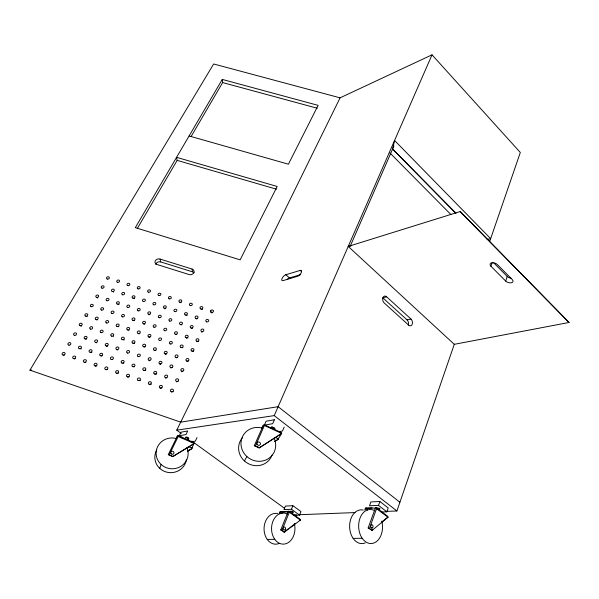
<?xml version="1.0" encoding="UTF-8"?>
<svg xmlns="http://www.w3.org/2000/svg" width="599" height="599" viewBox="0 0 599 599"><rect width="100%" height="100%" fill="white"/><g stroke="black" fill="none" stroke-linecap="round" stroke-linejoin="round"><path stroke-width="0.9" d="M185.975 437L185.885 437.906A1.572 0.554 25.1 0 1 185.975 437.824M187.876 439.112A1.572 0.554 25.1 0 0 188.498 438.947L188.61 438.88A1.572 0.554 25.1 0 1 187.734 439.344M365.323 508.753L365.383 508.746A0.988 0.584 -55.2 0 1 366.341 508.042L372.091 507.795M300.391 520.112L299.964 519.108L289.107 511.321A0.921 0.696 89.1 0 0 288.171 511.688L280.766 529.943L284.435 532.129L300.391 520.112L288.815 511.823L279.988 512.317M168.282 454.641L169.262 454.738L178.607 435.668L193.754 442.601L194.061 443.253L193.529 444.106L172.647 456.64L168.282 454.641L177.416 435.997L176.787 437.682M388.04 517.266L375.431 507.885L368.16 527.989L372.061 530.392L388.04 517.266L387.71 516.331L376.239 507.623A1.011 0.704 86.7 0 0 375.296 508.019L365.39 508.431L365.27 508.873M271.781 426.877L271.632 427.401M281.695 433.444L264.406 425.515A1.048 0.404 23.9 0 0 263.253 425.432L254.29 445.738L259.105 447.947L281.747 433.272L281.335 432.56L264.601 424.968A1.048 0.981 30.9 0 0 263.253 425.432L261.666 428.315M505.706 281.066L490.933 266.256A4.23 2.403 18 0 1 491.682 262.924A4.23 2.403 18 0 1 497.425 264.608L512.22 279.523A4.2 2.351 17.4 0 1 511.396 282.743A4.2 2.351 17.4 0 1 505.706 281.066L507.218 276.424L493.778 262.894M178.592 435.72L178.592 435.683A0.951 0.906 9.2 0 0 177.334 436.147L194.001 443.41M490.933 266.256L492.243 262.377M159.761 468.388L161.086 464.457M385.756 511.404L396.912 510.977L454.341 344.155M489.608 241.689L520.321 152.483L432.021 54.831L340.075 97.839L176.757 430.172L181.287 433.451M386.857 511.823L388.212 507.952L379.878 501.498L370.893 501.932L369.508 505.781L378.501 505.376L386.857 511.823L381.443 512.033M372.061 530.392L369.493 528.46L376.606 508.476A0.996 0.599 -55 0 0 376.239 507.623M378.501 505.376L379.878 501.498M172.647 456.64L193.859 443.627M364.798 510.071L365.39 508.431A1.003 0.704 86.9 0 1 366.341 508.042M264.616 425.013L255.451 445.836A1.063 0.389 23.9 0 0 254.29 445.738M299.537 515.133L300.953 511.583L292.904 505.706L285.401 506.073L283.956 509.592L291.466 509.255L299.537 515.133L293.675 515.35M187.637 451.272L191.605 448.876L193.874 443.724M284.435 532.129L281.957 530.37L289.354 512.108A0.921 0.494 -55.9 0 0 289.107 511.321L280.849 511.673A0.913 0.689 89.3 0 0 279.913 512.033L279.209 513.747M291.466 509.255L292.904 505.706M290.178 512.849L290.934 510.984M284.166 427.087L282.473 431.033L279.134 431.579M350.37 245.875L393.992 145.857M176.757 430.172L274.237 415.609L432.021 54.831M197.034 437.555L195.311 441.156L191.059 441.875M188.498 438.947L188.767 438.281A1.572 0.554 25.1 0 0 188.715 438.139M179.213 435.773L180.958 432.193L187.719 430.958L185.975 434.567L179.213 435.773L182.785 438.281M299.822 520.127L299.552 520.494L300.121 520.479M244.437 460.96L246.885 456.535M137.5 228.159L177.147 160.375L176.57 157.335L277.18 186.469L240.139 259.839L135.322 227.665L222.266 79.42L318.121 105.364L288.418 164.201L189.104 135.966M191.044 136.617L222.648 82.565L222.266 79.42M399.915 502.261L278.138 406.691L180.703 422.145L29.95 370.167L213.648 63.973L340.075 97.839M274.746 441.553L277.854 439.606L281.485 433.796L259.105 447.947M277.854 439.606L278.206 438.109M191.605 448.876L191.95 447.513M371.38 530.407L372.803 529.246M382.087 521.736L387.089 517.686L387.77 517.663M283.866 532.144L288.344 528.812M289.841 527.704L295.067 523.826M274.948 441.216L278.063 439.269M187.749 450.972L191.725 448.576M348.229 246.421L460.182 211.544L569.05 322.472L454.282 344.32L348.229 246.421L351.658 245.657M300.181 270.419A3.796 1.632 -48.7 0 1 301.252 272.65A3.796 1.632 -48.7 0 1 297.448 276.341L283.072 280.594A3.736 1.587 -49 0 1 282.099 278.378A3.736 1.587 -49 0 1 285.82 274.746L300.181 270.419L301.417 271.497M287.423 279.284A3.729 1.595 -49 0 1 289.489 277.936L300.488 274.664M386.647 296.812A3.864 2.681 75.9 0 0 382.941 297.621A3.864 2.681 75.9 0 0 384.199 302.944L408.645 325.137A3.811 2.591 77.1 0 0 412.194 324.261A3.811 2.591 77.1 0 0 410.959 319.02L386.647 296.812L382.761 297.785L407.043 319.888A3.796 2.591 77.1 0 1 408.286 325.107M487.077 239.443L490.663 238.642L394.569 140.465L392.57 149.099L455.854 213.304M407.043 319.888L410.959 319.02M294.596 514.9L296.46 514.826M299.253 514.721L355.057 512.579M29.95 370.167L31.695 370.115M267.244 539.414L274.769 539.325M353.133 538.374L362.185 538.269M368.16 527.989L369.493 528.46M280.766 529.943L281.957 530.37M222.648 82.565L317.275 108.232M177.147 160.375L276.491 189.202M160.038 259.06L192.039 269.048A3.572 2.913 -11 0 1 193.799 272.815A3.572 2.913 -11 0 1 189.097 274.559L157.005 264.503A3.557 2.86 -12.7 0 1 155.336 260.79A3.557 2.86 -12.7 0 1 160.038 259.06L160.719 261.92L192.601 271.879A3.557 2.905 -11.1 0 1 194.009 272.755M169.262 454.738L172.752 456.341M275.143 437.352L278.415 438.85M255.451 445.836L259.3 447.603M188.797 446.697L192.069 448.194M279.913 512.033L282.084 513.605M191.845 441.104L284.615 508.371M365.39 508.431L367.516 510.056M274.237 415.609L396.912 510.977M285.82 274.746L289.489 277.936M389.964 152.985L450.89 214.539M392.622 148.986L455.899 213.192M460.182 211.544L569.05 322.472M192.039 269.048L192.601 271.879M210.721 310.769L211.05 312.596M510.932 278.146A4.186 2.359 17.4 0 1 507.218 276.424M274.02 428.809A1.73 0.674 23.7 0 0 274.791 428.614L274.941 428.54A1.73 0.674 23.7 0 1 274.117 429.139M271.654 427.177A1.73 0.674 23.7 0 1 272.148 426.967L274.335 427.971A1.73 0.674 23.7 0 0 274.035 427.791M274.147 438.146A17.633 16.682 32.5 0 1 261.793 461.133A17.633 16.682 32.5 0 1 240.978 443.095A17.633 16.682 32.5 0 1 262.624 428.165M272.021 455.105A17.431 16.54 32.7 0 1 247.514 463.214A17.431 16.54 32.7 0 1 242.348 437.794M272.013 427.379A1.73 0.674 23.7 0 1 272.732 427.334M185.645 437.637A1.572 0.554 25.1 0 1 186.034 437.457L188.011 438.363A1.572 0.554 25.1 0 0 187.143 437.944M186.978 447.693A16.031 15.409 6 0 1 175.065 468.545A16.031 15.409 6 0 1 156.099 452.979A16.031 15.409 6 0 1 175.589 438.341M186.371 459.83A15.873 15.282 5.1 0 1 165.631 471.832A15.873 15.282 5.1 0 1 156.728 450.021M186.791 436.978A1.572 0.554 25.1 0 1 187.075 437.053M188.221 437.629A1.572 0.554 25.1 0 1 188.415 437.787M376.681 508.311A1.632 0.584 21.3 0 1 378.478 508.162A1.632 0.584 21.3 0 1 379.437 509.45M379.654 508.162A1.632 0.584 21.3 0 1 379.923 508.596M372.144 527.442A1.707 1.191 87.7 0 1 371.62 528.026M381.795 521.078A17.042 11.935 87.7 0 1 371.979 543.48A17.042 11.935 87.7 0 1 358.726 523.968A17.042 11.935 87.7 0 1 374.779 510.745M365.15 542.949A16.884 11.92 87.9 0 1 349.659 527.644A16.884 11.92 87.9 0 1 363.293 510.093M280.497 511.816A0.913 0.487 -56 0 1 280.849 511.673M290.897 512.362A1.483 0.494 22.9 0 1 290.717 511.516A1.483 0.494 22.9 0 1 292.769 512.287A1.483 0.494 22.9 0 1 292.514 512.969M291.968 511.194A1.483 0.494 22.9 0 1 292.731 511.568M293.016 511.778A1.483 0.494 22.9 0 1 293.263 512.048M294.349 523.601A15.552 11.703 -89.8 0 1 284.263 544.072A15.552 11.703 -89.8 0 1 271.676 526.281A15.552 11.703 -89.8 0 1 287.677 514.174M278.909 543.578A15.424 11.673 -89.5 0 1 264.062 529.613A15.424 11.673 -89.5 0 1 277.756 513.56M155.762 264.376A3.542 2.853 -12.8 0 1 160.719 261.92M86.87 316.549A1.49 1.205 -19.3 0 1 87.244 316.452M97.427 298.062A1.468 1.183 -17.8 0 1 97.764 297.898M80.977 326.215A1.498 1.22 -20.1 0 1 81.704 325.946M85.814 339.326A1.512 1.235 -20.7 0 1 86.548 339.049M96.327 342.83A1.512 1.243 -20.3 0 1 96.671 342.65M165.556 354.264A1.505 1.28 -16.6 0 1 166.664 353.964M181.1 324.928A1.475 1.235 -13.9 0 1 181.856 324.815M91.093 352.467A1.527 1.258 -21.2 0 1 91.864 352.354M144.599 370.474A1.527 1.295 -19.2 0 1 145.752 370.429M133.802 366.835A1.527 1.288 -19.7 0 1 134.58 366.723M101.695 356.038A1.527 1.265 -20.9 0 1 102.085 355.933M144.127 347.158A1.505 1.265 -17.7 0 1 145.235 346.866M160.068 364.477A1.52 1.295 -17.6 0 1 160.704 364.042M63.921 355.409A1.535 1.258 -22.7 0 1 64.273 355.229M96.881 320.128A1.49 1.213 -19 0 1 97.225 319.956M74.478 358.988A1.535 1.265 -22.4 0 1 75.219 358.704M133.877 298.639A1.46 1.191 -15.8 0 1 134.618 298.534M118.325 304.569A1.468 1.191 -17 0 1 119.074 304.457M85.088 362.59A1.535 1.273 -22.1 0 1 85.829 362.298M106.45 369.83A1.542 1.288 -21.5 0 1 107.588 369.531M80.536 348.918A1.527 1.25 -21.5 0 1 81.307 348.798M118.452 326.725A1.49 1.228 -18.2 0 1 118.834 326.71M113.323 292.027A1.453 1.176 -16.7 0 1 113.698 291.93M113.061 336.339A1.505 1.243 -19.1 0 1 113.451 336.324M123.05 363.219A1.527 1.28 -20.1 0 1 123.828 363.106M95.75 366.199A1.535 1.28 -21.8 0 1 96.881 365.899M117.179 350.145A1.512 1.258 -19.6 0 1 117.823 349.719M149.076 337.649A1.49 1.25 -16.8 0 1 150.079 337.132M149.166 314.849A1.468 1.213 -15.6 0 1 149.877 314.58M144 324.329A1.483 1.228 -16.4 0 1 144.718 324.059M165.706 378.231A1.527 1.318 -18.1 0 1 166.732 377.684M197.161 341.7A1.49 1.265 -13.4 0 1 198.628 341.482M170.91 368.1A1.52 1.303 -17 0 1 172.325 367.546M201.818 309.339A1.453 1.22 -11.7 0 1 202.559 309.398M155.448 374.12A1.527 1.31 -18.7 0 1 156.601 374.083M160.435 388.496A1.542 1.333 -19.2 0 1 161.865 387.927M176.338 357.843A1.505 1.288 -16 0 1 177.454 357.543M201.781 332.258A1.475 1.25 -12.6 0 1 202.769 331.741M149.48 384.783A1.542 1.318 -19.8 0 1 151.285 384.288M182.141 347.675A1.498 1.273 -15 0 1 182.897 347.734M176.653 381.922A1.527 1.325 -17.5 0 1 178.075 381.353M191.388 328.552A1.475 1.243 -13.3 0 1 192.481 328.267M181.804 371.739A1.52 1.31 -16.4 0 1 182.822 371.2M187.18 361.437A1.505 1.295 -15.3 0 1 188.296 361.137M196.285 319.02A1.468 1.228 -12.4 0 1 197.371 318.735M171.733 391.963A1.542 1.34 -18.7 0 1 173.253 391.731M164.703 308.852A1.46 1.213 -14.3 0 1 165.788 308.567M211.687 312.985A1.453 1.22 -11 0 1 212.383 312.723M123.229 339.933A1.505 1.25 -18.6 0 1 124.36 339.895M112.35 359.617A1.527 1.273 -20.5 0 1 112.732 359.52M128.575 330.274A1.49 1.235 -17.8 0 1 128.95 330.176M133.854 320.727A1.483 1.22 -16.9 0 1 134.603 320.615M192.541 351.328A1.498 1.28 -14.4 0 1 193.679 351.284M139.223 380.635A1.542 1.31 -20.3 0 1 140.376 380.59M106.577 346.604A1.512 1.25 -20 0 1 107.61 346.08M154.812 350.7A1.505 1.273 -17.2 0 1 155.927 350.408M180.456 302.727A1.453 1.205 -12.9 0 1 181.198 302.615M186.431 338.195A1.483 1.258 -14.1 0 1 187.899 337.978M128.014 377.145A1.542 1.303 -20.7 0 1 129.152 376.838M149.271 360.868A1.52 1.288 -18.2 0 1 149.915 360.433M117.209 373.477A1.542 1.295 -21.1 0 1 118.347 373.177M176.099 334.527A1.483 1.25 -14.8 0 1 176.855 334.414M138.773 333.92A1.49 1.243 -17.3 0 1 139.874 333.628M133.824 343.452A1.505 1.258 -18.2 0 1 134.595 343.332M186.416 315.351A1.46 1.22 -13.1 0 1 187.158 315.403M274.379 419.749L272.657 423.703L264.361 425.14L266.083 421.224L274.379 419.749M257.158 444.323A1.767 1.67 32.5 0 0 260.161 444.675A1.767 1.67 32.5 0 0 258.843 441.972A1.767 1.67 32.5 0 0 257.158 444.323M171.254 453.855A1.602 1.542 6.2 0 0 173.927 453.129A1.602 1.542 6.2 0 0 171.92 451.264A1.602 1.542 6.2 0 0 171.254 453.855M370.856 525.42A1.707 1.191 87.7 0 0 371.762 528.116A1.707 1.191 87.7 0 0 372.922 525.712A1.707 1.191 87.7 0 0 370.856 525.42M285.259 529.411A1.557 1.168 -89.8 0 0 284.428 526.955A1.557 1.168 -89.8 0 0 283.237 529.142A1.557 1.168 -89.8 0 0 285.259 529.411M148.597 314.228A1.475 1.22 -15.5 0 0 150.686 312.85A1.475 1.22 -15.5 0 0 148.41 312.116A1.475 1.22 -15.5 0 0 148.597 314.228M107.296 279.052A1.453 1.161 -16.3 0 0 109.37 277.734A1.453 1.161 -16.3 0 0 107.169 277.03A1.453 1.161 -16.3 0 0 107.296 279.052M101.972 288.149A1.46 1.168 -17 0 0 104.069 286.816A1.46 1.168 -17 0 0 101.852 286.105A1.46 1.168 -17 0 0 101.972 288.149M85.612 316.107A1.498 1.205 -19.2 0 0 87.761 314.722A1.498 1.205 -19.2 0 0 85.507 313.988A1.498 1.205 -19.2 0 0 85.612 316.107M84.886 338.824A1.52 1.243 -20.5 0 0 87.065 337.402A1.52 1.243 -20.5 0 0 84.788 336.645A1.52 1.243 -20.5 0 0 84.886 338.824M153.733 304.816A1.468 1.205 -14.7 0 0 155.807 303.461A1.468 1.205 -14.7 0 0 153.539 302.727A1.468 1.205 -14.7 0 0 153.733 304.816M143.401 323.752A1.49 1.235 -16.3 0 0 145.505 322.359A1.49 1.235 -16.3 0 0 143.221 321.611A1.49 1.235 -16.3 0 0 143.401 323.752M112.23 291.451A1.46 1.176 -16.6 0 0 114.327 290.118A1.46 1.176 -16.6 0 0 112.095 289.399A1.46 1.176 -16.6 0 0 112.23 291.451M158.81 295.524A1.453 1.191 -14 0 0 160.861 294.176A1.453 1.191 -14 0 0 158.608 293.458A1.453 1.191 -14 0 0 158.81 295.524M74.74 335.388A1.52 1.235 -20.9 0 0 76.492 333.583A1.52 1.235 -20.9 0 0 73.984 333.388A1.52 1.235 -20.9 0 0 74.74 335.388M91.13 306.673A1.483 1.198 -18.5 0 0 93.257 305.31A1.483 1.198 -18.5 0 0 91.026 304.584A1.483 1.198 -18.5 0 0 91.13 306.673M80.026 325.654A1.505 1.22 -20 0 0 82.19 324.254A1.505 1.22 -20 0 0 79.929 323.505A1.505 1.22 -20 0 0 80.026 325.654M73.842 358.674A1.542 1.265 -22.3 0 0 75.624 356.817A1.542 1.265 -22.3 0 0 73.085 356.615A1.542 1.265 -22.3 0 0 73.842 358.674M106.892 300.705A1.475 1.191 -17.3 0 0 109.003 299.35A1.475 1.191 -17.3 0 0 106.764 298.624A1.475 1.191 -17.3 0 0 106.892 300.705M90.494 329.121A1.505 1.228 -19.7 0 0 92.65 327.713A1.505 1.228 -19.7 0 0 90.382 326.964A1.505 1.228 -19.7 0 0 90.494 329.121M148.417 292.2A1.453 1.183 -14.5 0 0 150.476 290.859A1.453 1.183 -14.5 0 0 148.23 290.141A1.453 1.183 -14.5 0 0 148.417 292.2M79.585 348.723A1.535 1.25 -21.4 0 0 81.352 346.888A1.535 1.25 -21.4 0 0 78.821 346.694A1.535 1.25 -21.4 0 0 79.585 348.723M96.581 297.359A1.475 1.183 -17.7 0 0 98.693 296.011A1.475 1.183 -17.7 0 0 96.469 295.292A1.475 1.183 -17.7 0 0 96.581 297.359M127.542 329.907A1.498 1.235 -17.7 0 0 129.669 328.499A1.498 1.235 -17.7 0 0 127.377 327.75A1.498 1.235 -17.7 0 0 127.542 329.907M96.027 319.529A1.498 1.213 -18.9 0 0 98.169 318.144A1.498 1.213 -18.9 0 0 95.907 317.403A1.498 1.213 -18.9 0 0 96.027 319.529M63.224 355.072A1.542 1.258 -22.6 0 0 65.014 353.223A1.542 1.258 -22.6 0 0 62.476 353.021A1.542 1.258 -22.6 0 0 63.224 355.072M69.012 345.166A1.527 1.243 -21.7 0 0 70.787 343.339A1.527 1.243 -21.7 0 0 68.271 343.145A1.527 1.243 -21.7 0 0 69.012 345.166M117.509 282.316A1.453 1.168 -15.9 0 0 119.583 280.991A1.453 1.168 -15.9 0 0 117.367 280.287A1.453 1.168 -15.9 0 0 117.509 282.316M101.493 310.057A1.483 1.205 -18.1 0 0 103.62 308.687A1.483 1.205 -18.1 0 0 101.366 307.961A1.483 1.205 -18.1 0 0 101.493 310.057M111.901 313.464A1.483 1.213 -17.7 0 0 114.02 312.086A1.483 1.213 -17.7 0 0 111.766 311.353A1.483 1.213 -17.7 0 0 111.901 313.464M122.54 294.775A1.46 1.183 -16.2 0 0 124.629 293.428A1.46 1.183 -16.2 0 0 122.391 292.709A1.46 1.183 -16.2 0 0 122.54 294.775M95.226 365.922A1.542 1.28 -21.7 0 0 96.993 364.05A1.542 1.28 -21.7 0 0 94.44 363.848A1.542 1.28 -21.7 0 0 95.226 365.922M132.776 366.67A1.535 1.295 -19.6 0 0 134.947 365.203A1.535 1.295 -19.6 0 0 132.604 364.417A1.535 1.295 -19.6 0 0 132.776 366.67M143.513 346.701A1.512 1.265 -17.6 0 0 145.654 345.264A1.512 1.265 -17.6 0 0 143.333 344.5A1.512 1.265 -17.6 0 0 143.513 346.701M153.995 327.211A1.49 1.243 -15.8 0 0 156.099 325.811A1.49 1.243 -15.8 0 0 153.801 325.062A1.49 1.243 -15.8 0 0 153.995 327.211M127.302 376.846A1.55 1.31 -20.6 0 0 129.496 375.356A1.55 1.31 -20.6 0 0 127.138 374.562A1.55 1.31 -20.6 0 0 127.302 376.846M127.767 285.596A1.453 1.176 -15.5 0 0 129.833 284.27A1.453 1.176 -15.5 0 0 127.609 283.559A1.453 1.176 -15.5 0 0 127.767 285.596M111.556 336.106A1.505 1.243 -19 0 0 113.705 334.691A1.505 1.243 -19 0 0 111.421 333.935A1.505 1.243 -19 0 0 111.556 336.106M121.964 363.039A1.535 1.288 -20 0 0 124.143 361.571A1.535 1.288 -20 0 0 121.807 360.785A1.535 1.288 -20 0 0 121.964 363.039M195.97 318.421A1.468 1.235 -12.4 0 0 198.029 317.036A1.468 1.235 -12.4 0 0 195.723 316.294A1.468 1.235 -12.4 0 0 195.97 318.421M90.202 352.294A1.535 1.258 -21.1 0 0 91.954 350.452A1.535 1.258 -21.1 0 0 89.423 350.258A1.535 1.258 -21.1 0 0 90.202 352.294M169.247 298.856A1.46 1.198 -13.5 0 0 171.299 297.508A1.46 1.198 -13.5 0 0 169.03 296.782A1.46 1.198 -13.5 0 0 169.247 298.856M117.254 304.06A1.475 1.198 -16.9 0 0 119.358 302.705A1.475 1.198 -16.9 0 0 117.105 301.978A1.475 1.198 -16.9 0 0 117.254 304.06M106.48 322.973A1.498 1.22 -18.5 0 0 108.621 321.581A1.498 1.22 -18.5 0 0 106.352 320.839A1.498 1.22 -18.5 0 0 106.48 322.973M138.182 356.622A1.52 1.28 -18.6 0 0 140.331 355.17A1.52 1.28 -18.6 0 0 138.002 354.398A1.52 1.28 -18.6 0 0 138.182 356.622M179.73 302.21A1.46 1.205 -12.9 0 0 181.774 300.855A1.46 1.205 -12.9 0 0 179.505 300.129A1.46 1.205 -12.9 0 0 179.73 302.21M138.07 288.89A1.453 1.176 -15 0 0 140.129 287.557A1.453 1.176 -15 0 0 137.897 286.846A1.453 1.176 -15 0 0 138.07 288.89M95.451 342.351A1.52 1.25 -20.2 0 0 97.622 340.928A1.52 1.25 -20.2 0 0 95.331 340.165A1.52 1.25 -20.2 0 0 95.451 342.351M170.228 343.953A1.498 1.265 -15.6 0 0 172.34 342.523A1.498 1.265 -15.6 0 0 170.004 341.759A1.498 1.265 -15.6 0 0 170.228 343.953M127.654 307.437A1.475 1.205 -16.5 0 0 129.751 306.067A1.475 1.205 -16.5 0 0 127.497 305.34A1.475 1.205 -16.5 0 0 127.654 307.437M190.257 305.58A1.46 1.213 -12.2 0 0 192.301 304.217A1.46 1.213 -12.2 0 0 190.018 303.483A1.46 1.213 -12.2 0 0 190.257 305.58M100.999 332.602A1.505 1.235 -19.3 0 0 103.155 331.195A1.505 1.235 -19.3 0 0 100.879 330.438A1.505 1.235 -19.3 0 0 100.999 332.602M159.484 340.419A1.498 1.258 -16.2 0 0 161.595 338.997A1.498 1.258 -16.2 0 0 159.274 338.233A1.498 1.258 -16.2 0 0 159.484 340.419M165.062 353.844A1.512 1.28 -16.5 0 0 167.188 352.399A1.512 1.28 -16.5 0 0 164.845 351.62A1.512 1.28 -16.5 0 0 165.062 353.844M138.219 380.552A1.55 1.318 -20.1 0 0 140.406 379.055A1.55 1.318 -20.1 0 0 138.04 378.254A1.55 1.318 -20.1 0 0 138.219 380.552M169.727 321.079A1.475 1.235 -14.4 0 0 171.808 319.694A1.475 1.235 -14.4 0 0 169.51 318.953A1.475 1.235 -14.4 0 0 169.727 321.079M111.204 359.415A1.535 1.28 -20.4 0 0 113.391 357.955A1.535 1.28 -20.4 0 0 111.062 357.176A1.535 1.28 -20.4 0 0 111.204 359.415M122.353 316.878A1.483 1.22 -17.3 0 0 124.472 315.493A1.483 1.22 -17.3 0 0 122.203 314.76A1.483 1.22 -17.3 0 0 122.353 316.878M84.511 362.29A1.542 1.273 -22 0 0 86.286 360.426A1.542 1.273 -22 0 0 83.733 360.224A1.542 1.273 -22 0 0 84.511 362.29M180.366 324.531A1.483 1.243 -13.8 0 0 182.44 323.138A1.483 1.243 -13.8 0 0 180.134 322.389A1.483 1.243 -13.8 0 0 180.366 324.531M116.985 326.433A1.498 1.228 -18.1 0 0 119.119 325.032A1.498 1.228 -18.1 0 0 116.842 324.284A1.498 1.228 -18.1 0 0 116.985 326.433M100.49 355.813A1.535 1.273 -20.8 0 0 102.684 354.361A1.535 1.273 -20.8 0 0 100.37 353.582A1.535 1.273 -20.8 0 0 100.49 355.813M143.633 370.332A1.535 1.303 -19.1 0 0 145.804 368.849A1.535 1.303 -19.1 0 0 143.446 368.063A1.535 1.303 -19.1 0 0 143.633 370.332M174.758 311.592A1.468 1.22 -13.6 0 0 176.825 310.215A1.468 1.22 -13.6 0 0 174.534 309.481A1.468 1.22 -13.6 0 0 174.758 311.592M132.851 320.308A1.49 1.228 -16.8 0 0 134.962 318.915A1.49 1.228 -16.8 0 0 132.686 318.174A1.49 1.228 -16.8 0 0 132.851 320.308M154.265 350.265A1.512 1.273 -17.1 0 0 156.399 348.82A1.512 1.273 -17.1 0 0 154.063 348.056A1.512 1.273 -17.1 0 0 154.265 350.265M159.139 317.65A1.475 1.228 -15 0 0 161.228 316.265A1.475 1.228 -15 0 0 158.937 315.523A1.475 1.228 -15 0 0 159.139 317.65M175.327 334.182A1.49 1.258 -14.7 0 0 177.416 332.767A1.49 1.258 -14.7 0 0 175.103 332.018A1.49 1.258 -14.7 0 0 175.327 334.182M185.346 314.999A1.468 1.228 -13 0 0 187.405 313.621A1.468 1.228 -13 0 0 185.106 312.88A1.468 1.228 -13 0 0 185.346 314.999M127.422 353.036A1.52 1.273 -19 0 0 129.586 351.583A1.52 1.273 -19 0 0 127.258 350.812A1.52 1.273 -19 0 0 127.422 353.036M132.896 298.107A1.46 1.191 -15.7 0 0 134.977 296.76A1.46 1.191 -15.7 0 0 132.731 296.033A1.46 1.191 -15.7 0 0 132.896 298.107M159.836 363.863A1.527 1.295 -17.5 0 0 161.985 362.395A1.527 1.295 -17.5 0 0 159.626 361.609A1.527 1.295 -17.5 0 0 159.836 363.863M191.051 327.997A1.483 1.25 -13.2 0 0 193.118 326.597A1.483 1.25 -13.2 0 0 190.804 325.849A1.483 1.25 -13.2 0 0 191.051 327.997M154.542 374.001A1.535 1.31 -18.6 0 0 156.706 372.518A1.535 1.31 -18.6 0 0 154.34 371.724A1.535 1.31 -18.6 0 0 154.542 374.001M148.784 336.9A1.498 1.25 -16.7 0 0 150.911 335.477A1.498 1.25 -16.7 0 0 148.597 334.721A1.498 1.25 -16.7 0 0 148.784 336.9M186.064 337.694A1.49 1.265 -14 0 0 188.153 336.271A1.49 1.265 -14 0 0 185.825 335.515A1.49 1.265 -14 0 0 186.064 337.694M170.737 367.501A1.527 1.303 -16.9 0 0 172.879 366.026A1.527 1.303 -16.9 0 0 170.513 365.24A1.527 1.303 -16.9 0 0 170.737 367.501M105.993 369.576A1.542 1.288 -21.4 0 0 107.753 367.689A1.542 1.288 -21.4 0 0 105.184 367.487A1.542 1.288 -21.4 0 0 105.993 369.576M164.223 308.193A1.468 1.213 -14.2 0 0 166.29 306.83A1.468 1.213 -14.2 0 0 164.014 306.096A1.468 1.213 -14.2 0 0 164.223 308.193M138.107 310.821A1.475 1.213 -16 0 0 140.196 309.451A1.475 1.213 -16 0 0 137.927 308.717A1.475 1.213 -16 0 0 138.107 310.821M116.715 349.457A1.52 1.265 -19.5 0 0 118.879 348.019A1.52 1.265 -19.5 0 0 116.573 347.248A1.52 1.265 -19.5 0 0 116.715 349.457M122.159 339.618A1.512 1.25 -18.5 0 0 124.307 338.195A1.512 1.25 -18.5 0 0 122.009 337.439A1.512 1.25 -18.5 0 0 122.159 339.618M132.813 343.152A1.512 1.258 -18.1 0 0 134.955 341.722A1.512 1.258 -18.1 0 0 132.649 340.958A1.512 1.258 -18.1 0 0 132.813 343.152M164.635 330.693A1.49 1.25 -15.3 0 0 166.732 329.285A1.49 1.25 -15.3 0 0 164.425 328.529A1.49 1.25 -15.3 0 0 164.635 330.693M106.06 345.9A1.52 1.258 -19.8 0 0 108.232 344.462A1.52 1.258 -19.8 0 0 105.926 343.699A1.52 1.258 -19.8 0 0 106.06 345.9M160.203 388.002A1.55 1.333 -19.1 0 0 162.374 386.49A1.55 1.333 -19.1 0 0 159.985 385.689A1.55 1.333 -19.1 0 0 160.203 388.002M149.181 384.266A1.55 1.325 -19.7 0 0 151.367 382.761A1.55 1.325 -19.7 0 0 148.986 381.96A1.55 1.325 -19.7 0 0 149.181 384.266M201.781 331.479A1.483 1.258 -12.5 0 0 203.847 330.071A1.483 1.258 -12.5 0 0 201.519 329.315A1.483 1.258 -12.5 0 0 201.781 331.479M181.692 371.163A1.527 1.31 -16.3 0 0 183.826 369.68A1.527 1.31 -16.3 0 0 181.452 368.887A1.527 1.31 -16.3 0 0 181.692 371.163M165.504 377.684A1.535 1.318 -18 0 0 167.66 376.194A1.535 1.318 -18 0 0 165.287 375.401A1.535 1.318 -18 0 0 165.504 377.684M200.837 308.957A1.46 1.22 -11.6 0 0 202.874 307.587A1.46 1.22 -11.6 0 0 200.583 306.86A1.46 1.22 -11.6 0 0 200.837 308.957M175.911 357.438A1.512 1.288 -15.9 0 0 178.03 355.986A1.512 1.288 -15.9 0 0 175.679 355.207A1.512 1.288 -15.9 0 0 175.911 357.438M181.018 347.502A1.505 1.273 -14.9 0 0 183.122 346.072A1.505 1.273 -14.9 0 0 180.786 345.301A1.505 1.273 -14.9 0 0 181.018 347.502M211.462 312.356A1.46 1.228 -10.9 0 0 213.491 310.978A1.46 1.228 -10.9 0 0 211.192 310.245A1.46 1.228 -10.9 0 0 211.462 312.356M206.648 321.858A1.475 1.243 -11.7 0 0 208.699 320.465A1.475 1.243 -11.7 0 0 206.385 319.724A1.475 1.243 -11.7 0 0 206.648 321.858M196.854 341.213A1.49 1.273 -13.3 0 0 198.935 339.79A1.49 1.273 -13.3 0 0 196.592 339.027A1.49 1.273 -13.3 0 0 196.854 341.213M191.86 351.074A1.505 1.28 -14.3 0 0 193.964 349.629A1.505 1.28 -14.3 0 0 191.605 348.858A1.505 1.28 -14.3 0 0 191.86 351.074M138.137 333.396A1.498 1.243 -17.2 0 0 140.263 331.981A1.498 1.243 -17.2 0 0 137.965 331.225A1.498 1.243 -17.2 0 0 138.137 333.396M171.269 391.753A1.55 1.34 -18.5 0 0 173.44 390.241A1.55 1.34 -18.5 0 0 171.037 389.425A1.55 1.34 -18.5 0 0 171.269 391.753M176.51 381.391A1.535 1.325 -17.4 0 0 178.667 379.893A1.535 1.325 -17.4 0 0 176.278 379.092A1.535 1.325 -17.4 0 0 176.51 381.391M186.806 361.055A1.512 1.295 -15.2 0 0 188.925 359.595A1.512 1.295 -15.2 0 0 186.559 358.816A1.512 1.295 -15.2 0 0 186.806 361.055M143.288 301.454A1.468 1.198 -15.3 0 0 145.37 300.099A1.468 1.198 -15.3 0 0 143.109 299.373A1.468 1.198 -15.3 0 0 143.288 301.454M116.438 373.162A1.55 1.303 -21 0 0 118.632 371.68A1.55 1.303 -21 0 0 116.288 370.886A1.55 1.303 -21 0 0 116.438 373.162M148.979 360.231A1.52 1.288 -18.1 0 0 151.135 358.771A1.52 1.288 -18.1 0 0 148.792 357.992A1.52 1.288 -18.1 0 0 148.979 360.231"/></g></svg>
